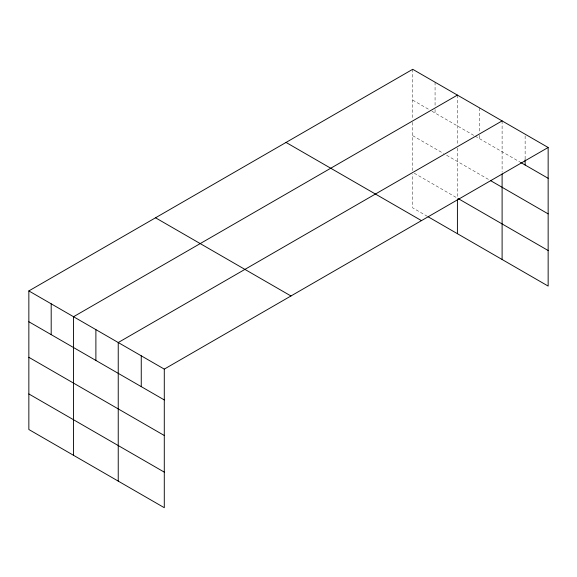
<?xml version="1.0" encoding="UTF-8"?>
<svg xmlns="http://www.w3.org/2000/svg" width="577" height="577" viewBox="0 0 577 577"><rect width="100%" height="100%" fill="white"/><g stroke="black" fill="none" stroke-linecap="round" stroke-linejoin="round"><path stroke-width="0.43" stroke-dasharray="2.88 2.16" d="M412.714 100.117L428.899 109.464M431.978 111.238L474.359 135.71M475.131 136.15L519.754 161.913M412.714 135.682L443.54 153.475M446.62 155.256L489.772 180.168M414.257 173.215L457.41 198.127M427.355 216.339L412.714 207.886L412.714 174.103M525.128 135.956L525.128 159.735M502.105 120.903L502.105 172.177M479.754 108L479.754 131.78M479.754 135.299L479.754 138.826M457.41 95.104L457.41 144.589M457.41 148.152L457.41 197.233M435.065 82.201L435.065 105.973M435.065 109.5L435.065 113.02M412.714 69.298L412.714 118.79M412.714 122.346L412.714 170.532"/><path stroke-width="0.87" d="M548.15 147.488L412.714 69.298L28.85 290.923L28.85 429.512L164.286 507.702L164.286 369.114L548.15 147.488L548.15 286.077L428.127 216.786M457.41 95.104L73.546 316.723L73.546 455.311M502.105 120.903L118.235 342.529L118.235 481.117M520.519 162.361L548.15 178.307M490.544 180.615L548.15 213.872M458.181 198.575L548.15 250.512M286.041 142.432L421.477 220.623M155.523 217.789L290.959 295.979M28.85 290.923L164.286 369.114M28.85 321.742L164.286 399.933M28.85 357.307L164.286 435.498M28.85 393.947L164.286 472.137M525.128 159.735L525.128 165.015M502.105 173.951L502.105 259.491M457.41 199.015L457.41 233.692M141.257 355.821L141.257 386.64M95.89 329.626L95.89 360.445M51.194 303.827L51.194 334.646"/></g></svg>
